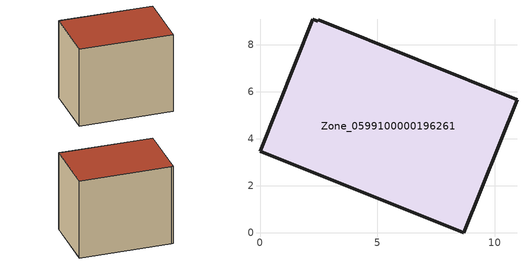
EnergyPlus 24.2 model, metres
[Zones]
Zone_0599100000196261
 floor ground (C_G): 2.47,9.06 10.94,5.66 8.68,0 0,3.48 2.25,9.09 2.45,9.01 z0.22
 wall outside (C_F): 8.68,0 10.94,5.66 2.47,9.06 2.45,9.01 2.25,9.09 0,3.48 8.68,0 z0.22:8.38
 roof outside (C_R): 10.94,5.66 2.47,9.06 2.45,9.01 2.25,9.09 0,3.48 8.68,0 z8.38
[BUILDING]
Pand.0599100000196261: North Axis=0; Terrain=City; Loads Convergence Tolerance Value=0.04; Temperature Convergence Tolerance Value=0.4; Solar Distribution=FullExterior; Maximum Number of Warmup Days=25; Minimum Number of Warmup Days=1
[Site:Location]
Rotterdam.The.Hague.AP_ZH_NLD Design_Conditions: Latitude=51.96; Longitude=4.45; Time Zone=1; Elevation=-4.5
[SITE:GROUNDTEMPERATURE:BUILDINGSURFACE]
18, 18, 18, 18, 18, 18, 18, 18, 18, 18, 18, 18
[MATERIAL] Thermal Absorptance=0.9; Solar Absorptance=0.7; Visible Absorptance=0.7
Name | Roughness | Thickness | Conductivity | Density | Specific Heat
G.TI.1965-1974 | MediumSmooth | 0.15 | 0.882353 | 540 | 1210
F.TI.1965-1974 | Rough | 0.3 | 0.697674 | 1920 | 840
R.TI.1965-1974 | MediumRough | 0.2 | 0.232558 | 1500 | 1000
[CONSTRUCTION]
C_G: G.TI.1965-1974
C_F: F.TI.1965-1974
C_R: R.TI.1965-1974
[ZONE]
Zone_0599100000196261: Type=1; Multiplier=1; Ceiling Height=Autocalculate; Volume=Autocalculate; Floor Area=autocalculate; Part of Total Floor Area=Yes
[ZONEINFILTRATION:DESIGNFLOWRATE]
Infil_Zone_0599100000196261: Zone or ZoneList or Space or SpaceList=Zone_0599100000196261; Schedule=AlwaysOn; Design Flow Rate Calculation Method=Flow/Area; Flow Rate per Floor Area=0.003; Constant Term Coefficient=1; Temperature Term Coefficient=0; Velocity Term Coefficient=0; Velocity Squared Term Coefficient=0
[HVACTEMPLATE:ZONE:IDEALLOADSAIRSYSTEM]
Zone_0599100000196261: Maximum Heating Supply Air Temperature=50; Minimum Cooling Supply Air Temperature=13; Maximum Heating Supply Air Humidity Ratio=0.0156; Minimum Cooling Supply Air Humidity Ratio=0.0077; Heating Limit=NoLimit; Cooling Limit=NoLimit; Dehumidification Control Type=ConstantSensibleHeatRatio; Cooling Sensible Heat Ratio=0.7; Dehumidification Setpoint=60; Humidification Control Type=None; Humidification Setpoint=30; Outdoor Air Method=None; Outdoor Air Flow Rate per Person=0.00944; Outdoor Air Flow Rate per Zone Floor Area=0; Outdoor Air Flow Rate per Zone=0; Demand Controlled Ventilation Type=None; Outdoor Air Economizer Type=NoEconomizer; Heat Recovery Type=None; Sensible Heat Recovery Effectiveness=0.7; Latent Heat Recovery Effectiveness=0.65
[ZONECONTROL:THERMOSTAT]
ThermostatControl_Zone_0599100000196261: Zone or ZoneList=Zone_0599100000196261; Control Type Schedule=DualSetpointControlType; Control 1=Thermostat_Zone_0599100000196261; Temperature Difference Between Cutout And Setpoint=0
[THERMOSTATSETPOINT:DUALSETPOINT]
Thermostat_Zone_0599100000196261: Heating Setpoint Temperature Schedule=HeatingSetpoint_Zone_0599100000196261; Cooling Setpoint Temperature Schedule=CoolingSetpoint_Zone_0599100000196261
[SCHEDULE:COMPACT]
HeatingSetpoint_Zone_0599100000196261: Through: 12/31, For: AllDays, Until: 24:00, 21
CoolingSetpoint_Zone_0599100000196261: Through: 12/31, For: AllDays, Until: 24:00, 24
DualSetpointControlType: Through: 12/31, For: AllDays, Until: 24:00, 4
AlwaysOn: Through: 12/31, For: AllDays, Until: 24:00, 1
